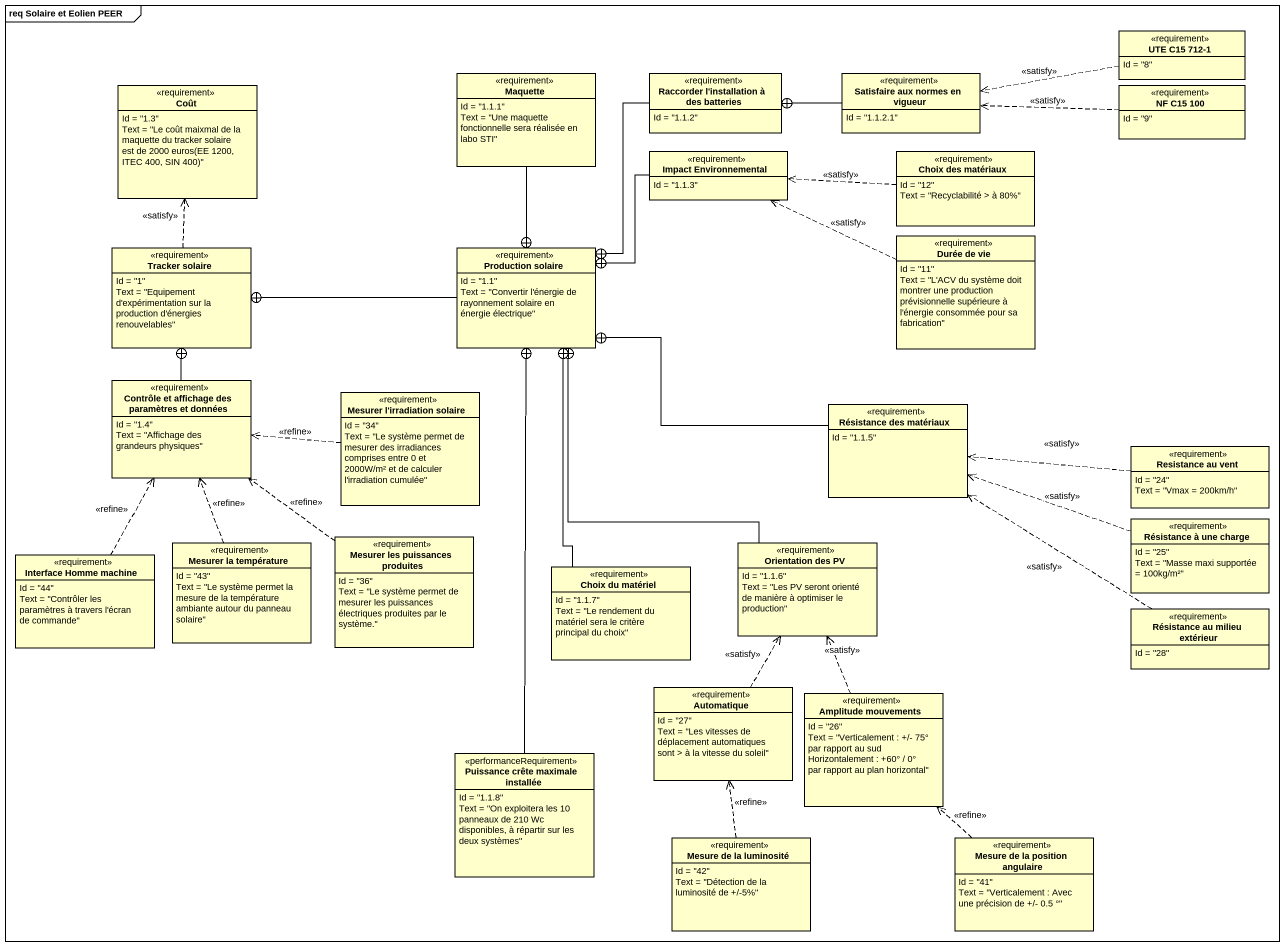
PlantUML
@startuml
mainframe req Solaire et Eolien PEER
hide circle
hide empty members
class "UTE C15 712-1" as UTE_C15_712_1 <<requirement>> {
  Id = "8"
}
class Coût <<requirement>> {
  Id = "1.3"
  {field} Text = "Le coût maixmal de la maquette du tracker solaire est de 2000 euros(EE 1200, ITEC 400, SIN 400)"
}
class Maquette <<requirement>> {
  Id = "1.1.1"
  Text = "Une maquette fonctionnelle sera réalisée en labo STI"
}
class "Raccorder l'installation à des batteries" as Raccorder_l_installation_à <<requirement>> {
  Id = "1.1.2"
}
class "Satisfaire aux normes en vigueur" as Satisfaire_aux_normes_en <<requirement>> {
  Id = "1.1.2.1"
}
class "NF C15 100" as NF_C15_100 <<requirement>> {
  Id = "9"
}
class "Impact Environnemental" as Impact_Environnemental <<requirement>> {
  Id = "1.1.3"
}
class "Choix des matériaux" as Choix_des_matériaux <<requirement>> {
  Id = "12"
  Text = "Recyclabilité > à 80%"
}
class "Tracker solaire" as Tracker_solaire <<requirement>> {
  Id = "1"
  Text = "Equipement d'expérimentation sur la production d'énergies renouvelables"
}
class "Production solaire" as Production_solaire <<requirement>> {
  Id = "1.1"
  Text = "Convertir l'énergie de rayonnement solaire en énergie électrique"
}
class "Durée de vie" as Durée_de_vie <<requirement>> {
  Id = "11"
  Text = "L'ACV du système doit montrer une production prévisionnelle supérieure à l'énergie consommée pour sa fabrication"
}
class "Contrôle et affichage des paramètres et données" as Contrôle_et_affichage_des <<requirement>> {
  Id = "1.4"
  Text = "Affichage des grandeurs physiques"
}
class "Mesurer l'irradiation solaire" as Mesurer_l_irradiation <<requirement>> {
  Id = "34"
  Text = "Le système permet de mesurer des irradiances comprises entre 0 et 2000W/m² et de calculer l'irradiation cumulée"
}
class "Résistance des matériaux" as Résistance_des_matériaux <<requirement>> {
  Id = "1.1.5"
}
class "Resistance au vent" as Resistance_au_vent <<requirement>> {
  Id = "24"
  Text = "Vmax = 200km/h"
}
class "Résistance à une charge" as Résistance_à_une_charge <<requirement>> {
  Id = "25"
  Text = "Masse maxi supportée = 100kg/m²"
}
class "Interface Homme machine" as Interface_Homme_machine <<requirement>> {
  Id = "44"
  Text = "Contrôler les paramètres à travers l'écran de commande"
}
class "Mesurer la température" as Mesurer_la_température <<requirement>> {
  Id = "43"
  Text = "Le système permet la mesure de la température ambiante autour du panneau solaire"
}
class "Mesurer les puissances produites" as Mesurer_les_puissances <<requirement>> {
  Id = "36"
  Text = "Le système permet de mesurer les puissances électriques produites par le système."
}
class "Orientation des PV" as Orientation_des_PV <<requirement>> {
  Id = "1.1.6"
  Text = "Les PV seront orienté de manière à optimiser le production"
}
class "Choix du matériel" as Choix_du_matériel <<requirement>> {
  Id = "1.1.7"
  Text = "Le rendement du matériel sera le critère principal du choix"
}
class "Résistance au milieu extérieur" as Résistance_au_milieu <<requirement>> {
  Id = "28"
}
class Automatique <<requirement>> {
  Id = "27"
  Text = "Les vitesses de déplacement automatiques sont > à la vitesse du soleil"
}
class "Amplitude mouvements" as Amplitude_mouvements <<requirement>> {
  Id = "26"
  Text = "Verticalement : +/- 75° par rapport au sud Horizontalement : +60° / 0° par rapport au plan horizontal"
}
class "Puissance crête maximale installée" as Puissance_crête_maximale <<performanceRequirement>> {
  Id = "1.1.8"
  Text = "On exploitera les 10 panneaux de 210 Wc disponibles, à répartir sur les deux systèmes"
}
class "Mesure de la luminosité" as Mesure_de_la_luminosité <<requirement>> {
  Id = "42"
  Text = "Détection de la luminosité de +/-5%"
}
class "Mesure de la position angulaire" as Mesure_de_la_position <<requirement>> {
  Id = "41"
  Text = "Verticalement : Avec une précision de +/- 0.5 °"
}
UTE_C15_712_1 .left.> Satisfaire_aux_normes_en : <<satisfy>>
Maquette --+ Production_solaire
Raccorder_l_installation_à --+ Production_solaire
Satisfaire_aux_normes_en -left-+ Raccorder_l_installation_à
NF_C15_100 .left.> Satisfaire_aux_normes_en : <<satisfy>>
Impact_Environnemental --+ Production_solaire
Choix_des_matériaux .left.> Impact_Environnemental : <<satisfy>>
Tracker_solaire .up.> Coût : <<satisfy>>
Production_solaire -left-+ Tracker_solaire
Durée_de_vie .left.> Impact_Environnemental : <<satisfy>>
Contrôle_et_affichage_des -up-+ Tracker_solaire
Mesurer_l_irradiation .left.> Contrôle_et_affichage_des : <<refine>>
Résistance_des_matériaux -left-+ Production_solaire
Resistance_au_vent .left.> Résistance_des_matériaux : <<satisfy>>
Résistance_à_une_charge .left.> Résistance_des_matériaux : <<satisfy>>
Interface_Homme_machine .up.> Contrôle_et_affichage_des : <<refine>>
Mesurer_la_température .up.> Contrôle_et_affichage_des : <<refine>>
Mesurer_les_puissances .up.> Contrôle_et_affichage_des : <<refine>>
Orientation_des_PV -up-+ Production_solaire
Choix_du_matériel -up-+ Production_solaire
Résistance_au_milieu .up.> Résistance_des_matériaux : <<satisfy>>
Automatique .up.> Orientation_des_PV : <<satisfy>>
Amplitude_mouvements .up.> Orientation_des_PV : <<satisfy>>
Puissance_crête_maximale -up-+ Production_solaire
Mesure_de_la_luminosité .up.> Automatique : <<refine>>
Mesure_de_la_position .up.> Amplitude_mouvements : <<refine>>
@enduml
